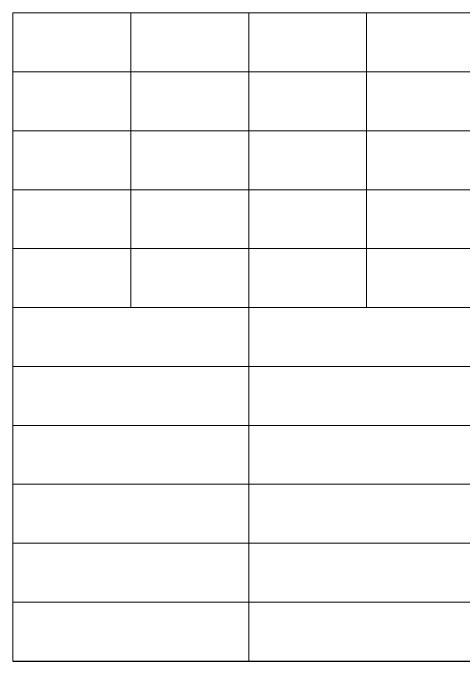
# Model space of a CAD drawing. Header units: metres. Extents: x 0 to 61, y 0.5 to 27.3.
# Drawn here: x 42.5 to 46.32, y 0.5 to 6 of the extents above; entities that cross this region are included whole.
import ezdxf

# ---------------------------------------------------------------- set-up
doc = ezdxf.new("R2010")
doc.units = ezdxf.units.M
doc.header["$MEASUREMENT"] = 0
doc.layers.add('Level 63', color=7, linetype='Continuous', lineweight=0)

msp = doc.modelspace()

# ---------------------------------------------------------------- linework, layer by layer
msp.add_lwpolyline([(42.5, 0.5), (61, 0.5), (61, 6)])
at = {"layer": 'Level 63', "color": 7, "linetype": 'Continuous', "lineweight": 13}
for p, q in [((42.5, 6), (61, 6)), ((42.5, 6), (42.5, 0.5)), ((43.5, 6), (43.5, 3.5)), ((44.5, 6), (44.5, 0.5)), ((45.5, 6), (45.5, 3.5)), ((42.5, 4), (49, 4)), ((42.5, 3.5), (49, 3.5))]:
    msp.add_line(p, q, dxfattribs=at)
at = {"layer": 'Level 63', "color": 7, "linetype": 'Continuous', "lineweight": 0}
for p, q in [((42.5, 5.5), (49, 5.5)), ((42.5, 5), (49, 5)), ((42.5, 4.5), (49, 4.5)), ((42.5, 3), (49, 3)), ((42.5, 2.5), (49, 2.5)), ((42.5, 2), (49, 2)), ((42.5, 1.5), (49, 1.5)), ((42.5, 1), (49, 1))]:
    msp.add_line(p, q, dxfattribs=at)

doc.saveas('drawing.dxf')
